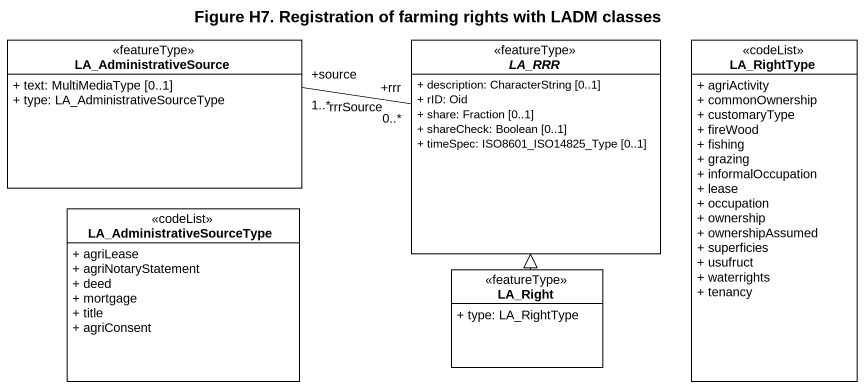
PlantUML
@startuml
title Figure H7. Registration of farming rights with LADM classes
hide circle
hide empty members
skinparam classAttributeIconSize 0
class LA_AdministrativeSource <<featureType>> #FFFFFF {
  + text: MultiMediaType [0..1]
  + type: LA_AdministrativeSourceType
}
abstract class LA_RRR <<featureType>> #FFFFFF {
  + description: CharacterString [0..1]
  + rID: Oid
  + share: Fraction [0..1]
  + shareCheck: Boolean [0..1]
  + timeSpec: ISO8601_ISO14825_Type [0..1]
}
class LA_RightType <<codeList>> #FFFFFF {
  + agriActivity
  + commonOwnership
  + customaryType
  + fireWood
  + fishing
  + grazing
  + informalOccupation
  + lease
  + occupation
  + ownership
  + ownershipAssumed
  + superficies
  + usufruct
  + waterrights
  + tenancy
}
class LA_AdministrativeSourceType <<codeList>> #FFFFFF {
  + agriLease
  + agriNotaryStatement
  + deed
  + mortgage
  + title
  + agriConsent
}
class LA_Right <<featureType>> #FFFFFF {
  + type: LA_RightType
}
LA_RRR "+rrr\n0..*" -left- "+source\n1..*" LA_AdministrativeSource : rrrSource
LA_Right -up-|> LA_RRR
@enduml
